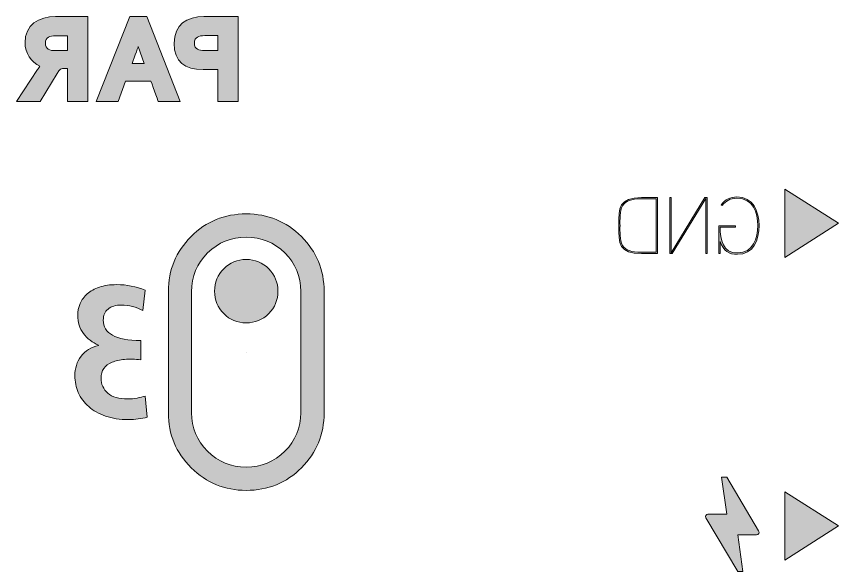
# Model space of a CAD drawing. Header units: centimetres. Extents: x 0.09 to 3.73, y -8.23 to -2.14.
# Drawn here: x 2.696 to 3.733, y -4.903 to -4.203 of the extents above; entities that cross this region are included whole.
import ezdxf

# ---------------------------------------------------------------- set-up
doc = ezdxf.new("R2010")
doc.units = ezdxf.units.CM
doc.header["$MEASUREMENT"] = 0
doc.layers.add('Camada 1', color=7, linetype='Continuous', lineweight=0)

# ---------------------------------------------------------------- blocks, each defined once
blk = doc.blocks.new('Block_12')
at = {"layer": 'Camada 1', "true_color": 0x010101, "transparency": 33554687}
h = blk.add_hatch(color=18, dxfattribs=at)
h.dxf.hatch_style = 2
edge = h.paths.add_edge_path()
edge.add_spline(control_points=[(2.9862, -4.6264), (2.9862, -4.6264), (2.9862, -4.6264), (2.9862, -4.6264), (2.9862, -4.6264), (2.9862, -4.6264), (2.9862, -4.6264), (2.9862, -4.6264), (2.9862, -4.6264), (2.9862, -4.6264), (2.9862, -4.6264), (2.9862, -4.6264), (2.9862, -4.6264), (2.9862, -4.6264), (2.9862, -4.6264), (2.9862, -4.6264), (2.9862, -4.6264), (2.9862, -4.6264), (2.9862, -4.6264), (2.9862, -4.6264), (2.9862, -4.6264), (2.9862, -4.6264), (2.9862, -4.6264), (2.9862, -4.6264), (2.9862, -4.6264)], knot_values=[0, 0, 0, 0, 1, 1, 1, 2, 2, 2, 3, 3, 3, 4, 4, 4, 5, 5, 5, 6, 6, 6, 7, 7, 7, 8, 8, 8, 8], degree=3, periodic=0)
edge = h.paths.add_edge_path()
edge.add_spline(control_points=[(2.9579, -4.5779), (2.9656, -4.5856), (2.9751, -4.5895), (2.9862, -4.5895), (2.9974, -4.5895), (3.0069, -4.5856), (3.0146, -4.5779), (3.0223, -4.5702), (3.0262, -4.5607), (3.0262, -4.5495), (3.0262, -4.5386), (3.0223, -4.5292), (3.0146, -4.5214), (3.0069, -4.5135), (2.9974, -4.5096), (2.9862, -4.5096), (2.9751, -4.5096), (2.9656, -4.5135), (2.9579, -4.5212), (2.9502, -4.5289), (2.9463, -4.5384), (2.9463, -4.5495), (2.9463, -4.5607), (2.9502, -4.5702), (2.9579, -4.5779)], knot_values=[0, 0, 0, 0, 1, 1, 1, 2, 2, 2, 3, 3, 3, 4, 4, 4, 5, 5, 5, 6, 6, 6, 7, 7, 7, 8, 8, 8, 8], degree=3, periodic=0)
edge = h.paths.add_edge_path()
edge.add_spline(control_points=[(2.9174, -4.7029), (2.9174, -4.7217), (2.924, -4.7378), (2.9373, -4.7512), (2.9507, -4.7647), (2.967, -4.7714), (2.9862, -4.7714), (3.0053, -4.7714), (3.0215, -4.7647), (3.035, -4.7512), (3.0484, -4.7378), (3.0551, -4.7217), (3.0551, -4.7029), (3.0551, -4.7029), (3.0551, -4.5499), (3.0551, -4.5499), (3.0551, -4.5309), (3.0484, -4.5147), (3.035, -4.5014), (3.0215, -4.4881), (3.0053, -4.4814), (2.9862, -4.4814), (2.9672, -4.4814), (2.951, -4.4881), (2.9375, -4.5014), (2.9241, -4.5147), (2.9174, -4.531), (2.9174, -4.5503), (2.9174, -4.5503), (2.9174, -4.7029), (2.9174, -4.7029)], knot_values=[0, 0, 0, 0, 1, 1, 1, 2, 2, 2, 3, 3, 3, 4, 4, 4, 5, 5, 5, 6, 6, 6, 7, 7, 7, 8, 8, 8, 9, 9, 9, 10, 10, 10, 10], degree=3, periodic=0)
edge = h.paths.add_edge_path()
edge.add_spline(control_points=[(2.8881, -4.5499), (2.8881, -4.5228), (2.8976, -4.4997), (2.9166, -4.4807), (2.9356, -4.4616), (2.9588, -4.4521), (2.9862, -4.4521), (3.0134, -4.4521), (3.0365, -4.4616), (3.0557, -4.4807), (3.0749, -4.4997), (3.0844, -4.5228), (3.0844, -4.5499), (3.0844, -4.5499), (3.0844, -4.7029), (3.0844, -4.7029), (3.0844, -4.7301), (3.0749, -4.7531), (3.0559, -4.7722), (3.0369, -4.7912), (3.0136, -4.8007), (2.9862, -4.8007), (2.9591, -4.8007), (2.936, -4.7912), (2.9168, -4.7722), (2.8976, -4.7531), (2.8881, -4.7301), (2.8881, -4.7029), (2.8881, -4.7029), (2.8881, -4.5499), (2.8881, -4.5499)], knot_values=[0, 0, 0, 0, 1, 1, 1, 2, 2, 2, 3, 3, 3, 4, 4, 4, 5, 5, 5, 6, 6, 6, 7, 7, 7, 8, 8, 8, 9, 9, 9, 10, 10, 10, 10], degree=3, periodic=0)
at = {"layer": 'Camada 1', "true_color": 0x1d1d1b, "transparency": 33554687}
h = blk.add_hatch(color=250, dxfattribs=at)
h.dxf.hatch_style = 2
edge = h.paths.add_edge_path()
edge.add_spline(control_points=[(2.7779, -4.6317), (2.7831, -4.6247), (2.7905, -4.6201), (2.8, -4.618), (2.8, -4.618), (2.8, -4.6178), (2.8, -4.6178), (2.7922, -4.6143), (2.7859, -4.6093), (2.781, -4.6028), (2.7761, -4.5963), (2.7737, -4.5888), (2.7737, -4.5802), (2.7737, -4.5749), (2.7747, -4.5699), (2.7767, -4.5652), (2.7787, -4.5605), (2.7817, -4.5564), (2.7858, -4.5528), (2.7899, -4.5493), (2.795, -4.5465), (2.8011, -4.5445), (2.8072, -4.5424), (2.8145, -4.5413), (2.8228, -4.5413), (2.8354, -4.5413), (2.8474, -4.5437), (2.8589, -4.5484), (2.8589, -4.5484), (2.856, -4.5741), (2.856, -4.5741), (2.8519, -4.5719), (2.8475, -4.5701), (2.8429, -4.5689), (2.8382, -4.5676), (2.8336, -4.567), (2.829, -4.567), (2.8216, -4.567), (2.816, -4.5687), (2.812, -4.5721), (2.808, -4.5755), (2.806, -4.5802), (2.806, -4.5861), (2.806, -4.5944), (2.8099, -4.6008), (2.8176, -4.6052), (2.8254, -4.6097), (2.8372, -4.6119), (2.8531, -4.6117), (2.8531, -4.6117), (2.8531, -4.6361), (2.8531, -4.6361), (2.8458, -4.6353), (2.8391, -4.6351), (2.8329, -4.6356), (2.8268, -4.6361), (2.8215, -4.6373), (2.817, -4.6391), (2.8125, -4.6409), (2.8091, -4.6435), (2.8067, -4.6469), (2.8043, -4.6502), (2.8031, -4.6544), (2.8031, -4.6593), (2.8031, -4.667), (2.806, -4.6732), (2.8117, -4.6781), (2.8175, -4.683), (2.8258, -4.6854), (2.8366, -4.6854), (2.8408, -4.6854), (2.8448, -4.6851), (2.8486, -4.6843), (2.8524, -4.6836), (2.8558, -4.6828), (2.8587, -4.6818), (2.8587, -4.6818), (2.8613, -4.7086), (2.8613, -4.7086), (2.8578, -4.7094), (2.854, -4.7101), (2.85, -4.7106), (2.846, -4.7112), (2.842, -4.7115), (2.8378, -4.7115), (2.8268, -4.7115), (2.8171, -4.71), (2.8088, -4.707), (2.8004, -4.7041), (2.7933, -4.7001), (2.7876, -4.6951), (2.7818, -4.69), (2.7775, -4.6842), (2.7745, -4.6775), (2.7716, -4.6707), (2.7701, -4.6636), (2.7701, -4.6561), (2.7701, -4.6469), (2.7727, -4.6387), (2.7779, -4.6317)], knot_values=[0, 0, 0, 0, 1, 1, 1, 2, 2, 2, 3, 3, 3, 4, 4, 4, 5, 5, 5, 6, 6, 6, 7, 7, 7, 8, 8, 8, 9, 9, 9, 10, 10, 10, 11, 11, 11, 12, 12, 12, 13, 13, 13, 14, 14, 14, 15, 15, 15, 16, 16, 16, 17, 17, 17, 18, 18, 18, 19, 19, 19, 20, 20, 20, 21, 21, 21, 22, 22, 22, 23, 23, 23, 24, 24, 24, 25, 25, 25, 26, 26, 26, 27, 27, 27, 28, 28, 28, 29, 29, 29, 30, 30, 30, 31, 31, 31, 32, 32, 32, 33, 33, 33, 33], degree=3, periodic=0)
at = {"layer": 'Camada 1'}
for points, knots in [([(2.8881, -4.5499), (2.8881, -4.5228), (2.8976, -4.4997), (2.9166, -4.4807), (2.9356, -4.4616), (2.9588, -4.4521), (2.9862, -4.4521), (3.0134, -4.4521), (3.0365, -4.4616), (3.0557, -4.4807), (3.0749, -4.4997), (3.0844, -4.5228), (3.0844, -4.5499), (3.0844, -4.5499), (3.0844, -4.7029), (3.0844, -4.7029), (3.0844, -4.7301), (3.0749, -4.7531), (3.0559, -4.7722), (3.0369, -4.7912), (3.0136, -4.8007), (2.9862, -4.8007), (2.9591, -4.8007), (2.936, -4.7912), (2.9168, -4.7722), (2.8976, -4.7531), (2.8881, -4.7301), (2.8881, -4.7029), (2.8881, -4.7029), (2.8881, -4.5499), (2.8881, -4.5499)], [0, 0, 0, 0, 1, 1, 1, 2, 2, 2, 3, 3, 3, 4, 4, 4, 5, 5, 5, 6, 6, 6, 7, 7, 7, 8, 8, 8, 9, 9, 9, 10, 10, 10, 10]), ([(2.9174, -4.7029), (2.9174, -4.7217), (2.924, -4.7378), (2.9373, -4.7512), (2.9507, -4.7647), (2.967, -4.7714), (2.9862, -4.7714), (3.0053, -4.7714), (3.0215, -4.7647), (3.035, -4.7512), (3.0484, -4.7378), (3.0551, -4.7217), (3.0551, -4.7029), (3.0551, -4.7029), (3.0551, -4.5499), (3.0551, -4.5499), (3.0551, -4.5309), (3.0484, -4.5147), (3.035, -4.5014), (3.0215, -4.4881), (3.0053, -4.4814), (2.9862, -4.4814), (2.9672, -4.4814), (2.951, -4.4881), (2.9375, -4.5014), (2.9241, -4.5147), (2.9174, -4.531), (2.9174, -4.5503), (2.9174, -4.5503), (2.9174, -4.7029), (2.9174, -4.7029)], [0, 0, 0, 0, 1, 1, 1, 2, 2, 2, 3, 3, 3, 4, 4, 4, 5, 5, 5, 6, 6, 6, 7, 7, 7, 8, 8, 8, 9, 9, 9, 10, 10, 10, 10]), ([(2.9579, -4.5779), (2.9656, -4.5856), (2.9751, -4.5895), (2.9862, -4.5895), (2.9974, -4.5895), (3.0069, -4.5856), (3.0146, -4.5779), (3.0223, -4.5702), (3.0262, -4.5607), (3.0262, -4.5495), (3.0262, -4.5386), (3.0223, -4.5292), (3.0146, -4.5214), (3.0069, -4.5135), (2.9974, -4.5096), (2.9862, -4.5096), (2.9751, -4.5096), (2.9656, -4.5135), (2.9579, -4.5212), (2.9502, -4.5289), (2.9463, -4.5384), (2.9463, -4.5495), (2.9463, -4.5607), (2.9502, -4.5702), (2.9579, -4.5779)], [0, 0, 0, 0, 1, 1, 1, 2, 2, 2, 3, 3, 3, 4, 4, 4, 5, 5, 5, 6, 6, 6, 7, 7, 7, 8, 8, 8, 8]), ([(2.7779, -4.6317), (2.7831, -4.6247), (2.7905, -4.6201), (2.8, -4.618), (2.8, -4.618), (2.8, -4.6178), (2.8, -4.6178), (2.7922, -4.6143), (2.7859, -4.6093), (2.781, -4.6028), (2.7761, -4.5963), (2.7737, -4.5888), (2.7737, -4.5802), (2.7737, -4.5749), (2.7747, -4.5699), (2.7767, -4.5652), (2.7787, -4.5605), (2.7817, -4.5564), (2.7858, -4.5528), (2.7899, -4.5493), (2.795, -4.5465), (2.8011, -4.5445), (2.8072, -4.5424), (2.8145, -4.5413), (2.8228, -4.5413), (2.8354, -4.5413), (2.8474, -4.5437), (2.8589, -4.5484), (2.8589, -4.5484), (2.856, -4.5741), (2.856, -4.5741), (2.8519, -4.5719), (2.8475, -4.5701), (2.8429, -4.5689), (2.8382, -4.5676), (2.8336, -4.567), (2.829, -4.567), (2.8216, -4.567), (2.816, -4.5687), (2.812, -4.5721), (2.808, -4.5755), (2.806, -4.5802), (2.806, -4.5861), (2.806, -4.5944), (2.8099, -4.6008), (2.8176, -4.6052), (2.8254, -4.6097), (2.8372, -4.6119), (2.8531, -4.6117), (2.8531, -4.6117), (2.8531, -4.6361), (2.8531, -4.6361), (2.8458, -4.6353), (2.8391, -4.6351), (2.8329, -4.6356), (2.8268, -4.6361), (2.8215, -4.6373), (2.817, -4.6391), (2.8125, -4.6409), (2.8091, -4.6435), (2.8067, -4.6469), (2.8043, -4.6502), (2.8031, -4.6544), (2.8031, -4.6593), (2.8031, -4.667), (2.806, -4.6732), (2.8117, -4.6781), (2.8175, -4.683), (2.8258, -4.6854), (2.8366, -4.6854), (2.8408, -4.6854), (2.8448, -4.6851), (2.8486, -4.6843), (2.8524, -4.6836), (2.8558, -4.6828), (2.8587, -4.6818), (2.8587, -4.6818), (2.8613, -4.7086), (2.8613, -4.7086), (2.8578, -4.7094), (2.854, -4.7101), (2.85, -4.7106), (2.846, -4.7112), (2.842, -4.7115), (2.8378, -4.7115), (2.8268, -4.7115), (2.8171, -4.71), (2.8088, -4.707), (2.8004, -4.7041), (2.7933, -4.7001), (2.7876, -4.6951), (2.7818, -4.69), (2.7775, -4.6842), (2.7745, -4.6775), (2.7716, -4.6707), (2.7701, -4.6636), (2.7701, -4.6561), (2.7701, -4.6469), (2.7727, -4.6387), (2.7779, -4.6317)], [0, 0, 0, 0, 1, 1, 1, 2, 2, 2, 3, 3, 3, 4, 4, 4, 5, 5, 5, 6, 6, 6, 7, 7, 7, 8, 8, 8, 9, 9, 9, 10, 10, 10, 11, 11, 11, 12, 12, 12, 13, 13, 13, 14, 14, 14, 15, 15, 15, 16, 16, 16, 17, 17, 17, 18, 18, 18, 19, 19, 19, 20, 20, 20, 21, 21, 21, 22, 22, 22, 23, 23, 23, 24, 24, 24, 25, 25, 25, 26, 26, 26, 27, 27, 27, 28, 28, 28, 29, 29, 29, 30, 30, 30, 31, 31, 31, 32, 32, 32, 33, 33, 33, 33]), ([(2.9862, -4.6264), (2.9862, -4.6264), (2.9862, -4.6264), (2.9862, -4.6264), (2.9862, -4.6264), (2.9862, -4.6264), (2.9862, -4.6264), (2.9862, -4.6264), (2.9862, -4.6264), (2.9862, -4.6264), (2.9862, -4.6264), (2.9862, -4.6264), (2.9862, -4.6264), (2.9862, -4.6264), (2.9862, -4.6264), (2.9862, -4.6264), (2.9862, -4.6264), (2.9862, -4.6264), (2.9862, -4.6264), (2.9862, -4.6264), (2.9862, -4.6264), (2.9862, -4.6264), (2.9862, -4.6264), (2.9862, -4.6264), (2.9862, -4.6264)], [0, 0, 0, 0, 1, 1, 1, 2, 2, 2, 3, 3, 3, 4, 4, 4, 5, 5, 5, 6, 6, 6, 7, 7, 7, 8, 8, 8, 8])]:
    blk.add_open_spline(points, degree=3, knots=knots, dxfattribs=at)
blk = doc.blocks.new('Block_13')
at = {"layer": 'Camada 1', "true_color": 0x1d1d1b, "transparency": 33554687}
h = blk.add_hatch(color=250, dxfattribs=at)
h.dxf.hatch_style = 2
edge = h.paths.add_edge_path()
edge.add_spline(control_points=[(3.4575, -4.4669), (3.4575, -4.4737), (3.4569, -4.4853), (3.4608, -4.4919), (3.4645, -4.4979), (3.4715, -4.5005), (3.4848, -4.5005), (3.4848, -4.5005), (3.5032, -4.5005), (3.5032, -4.5005), (3.5032, -4.5005), (3.5032, -4.4332), (3.5032, -4.4332), (3.5032, -4.4332), (3.4848, -4.4332), (3.4848, -4.4332), (3.4715, -4.4332), (3.4645, -4.4358), (3.4608, -4.4418), (3.4569, -4.4485), (3.4575, -4.4601), (3.4575, -4.4669)], knot_values=[0, 0, 0, 0, 1, 1, 1, 2, 2, 2, 3, 3, 3, 4, 4, 4, 5, 5, 5, 6, 6, 6, 7, 7, 7, 7], degree=3, periodic=0)
edge = h.paths.add_edge_path()
edge.add_spline(control_points=[(3.4559, -4.4669), (3.4559, -4.4442), (3.4562, -4.4316), (3.4845, -4.4316), (3.4845, -4.4316), (3.5048, -4.4316), (3.5048, -4.4316), (3.5048, -4.4316), (3.5048, -4.5022), (3.5048, -4.5022), (3.5048, -4.5022), (3.4845, -4.5022), (3.4845, -4.5022), (3.4562, -4.5022), (3.4559, -4.4895), (3.4559, -4.4669)], knot_values=[0, 0, 0, 0, 1, 1, 1, 2, 2, 2, 3, 3, 3, 4, 4, 4, 5, 5, 5, 5], degree=3, periodic=0)
h = blk.add_hatch(color=250, dxfattribs=at)
h.dxf.hatch_style = 2
edge = h.paths.add_edge_path()
edge.add_spline(control_points=[(3.5203, -4.4316), (3.5203, -4.4316), (3.5219, -4.4316), (3.5219, -4.4316), (3.5219, -4.4316), (3.5219, -4.5011), (3.5219, -4.5011), (3.5219, -4.5011), (3.5643, -4.4316), (3.5643, -4.4316), (3.5643, -4.4316), (3.5674, -4.4316), (3.5674, -4.4316), (3.5674, -4.4316), (3.5674, -4.5022), (3.5674, -4.5022), (3.5674, -4.5022), (3.5657, -4.5022), (3.5657, -4.5022), (3.5657, -4.5022), (3.5657, -4.4327), (3.5657, -4.4327), (3.5657, -4.4327), (3.5232, -4.5022), (3.5232, -4.5022), (3.5232, -4.5022), (3.5203, -4.5022), (3.5203, -4.5022), (3.5203, -4.5022), (3.5203, -4.4316), (3.5203, -4.4316)], knot_values=[0, 0, 0, 0, 1, 1, 1, 2, 2, 2, 3, 3, 3, 4, 4, 4, 5, 5, 5, 6, 6, 6, 7, 7, 7, 8, 8, 8, 9, 9, 9, 10, 10, 10, 10], degree=3, periodic=0)
h = blk.add_hatch(color=250, dxfattribs=at)
h.dxf.hatch_style = 2
edge = h.paths.add_edge_path()
edge.add_spline(control_points=[(3.6033, -4.467), (3.6033, -4.467), (3.6033, -4.4688), (3.6033, -4.4688), (3.6033, -4.4688), (3.5837, -4.4688), (3.5837, -4.4688), (3.5837, -4.4849), (3.5874, -4.5014), (3.6055, -4.5014), (3.6259, -4.5014), (3.6312, -4.4826), (3.6312, -4.4669), (3.6312, -4.4507), (3.6258, -4.4324), (3.605, -4.4324), (3.5963, -4.4324), (3.5913, -4.4356), (3.5862, -4.4414), (3.5862, -4.4414), (3.5849, -4.4405), (3.5849, -4.4405), (3.5905, -4.434), (3.596, -4.4307), (3.605, -4.4307), (3.6253, -4.4307), (3.6328, -4.4486), (3.6328, -4.4669), (3.6328, -4.4851), (3.626, -4.5031), (3.6055, -4.5031), (3.5949, -4.5031), (3.5878, -4.4991), (3.5838, -4.4868), (3.5838, -4.4868), (3.5838, -4.5022), (3.5838, -4.5022), (3.5838, -4.5022), (3.5819, -4.5022), (3.5819, -4.5022), (3.5819, -4.5022), (3.5819, -4.467), (3.5819, -4.467), (3.5819, -4.467), (3.6033, -4.467), (3.6033, -4.467)], knot_values=[0, 0, 0, 0, 1, 1, 1, 2, 2, 2, 3, 3, 3, 4, 4, 4, 5, 5, 5, 6, 6, 6, 7, 7, 7, 8, 8, 8, 9, 9, 9, 10, 10, 10, 11, 11, 11, 12, 12, 12, 13, 13, 13, 14, 14, 14, 15, 15, 15, 15], degree=3, periodic=0)
at = {"layer": 'Camada 1'}
for points, knots in [([(3.4559, -4.4669), (3.4559, -4.4442), (3.4562, -4.4316), (3.4845, -4.4316), (3.4845, -4.4316), (3.5048, -4.4316), (3.5048, -4.4316), (3.5048, -4.4316), (3.5048, -4.5022), (3.5048, -4.5022), (3.5048, -4.5022), (3.4845, -4.5022), (3.4845, -4.5022), (3.4562, -4.5022), (3.4559, -4.4895), (3.4559, -4.4669)], [0, 0, 0, 0, 1, 1, 1, 2, 2, 2, 3, 3, 3, 4, 4, 4, 5, 5, 5, 5]), ([(3.4575, -4.4669), (3.4575, -4.4737), (3.4569, -4.4853), (3.4608, -4.4919), (3.4645, -4.4979), (3.4715, -4.5005), (3.4848, -4.5005), (3.4848, -4.5005), (3.5032, -4.5005), (3.5032, -4.5005), (3.5032, -4.5005), (3.5032, -4.4332), (3.5032, -4.4332), (3.5032, -4.4332), (3.4848, -4.4332), (3.4848, -4.4332), (3.4715, -4.4332), (3.4645, -4.4358), (3.4608, -4.4418), (3.4569, -4.4485), (3.4575, -4.4601), (3.4575, -4.4669)], [0, 0, 0, 0, 1, 1, 1, 2, 2, 2, 3, 3, 3, 4, 4, 4, 5, 5, 5, 6, 6, 6, 7, 7, 7, 7]), ([(3.5203, -4.4316), (3.5203, -4.4316), (3.5219, -4.4316), (3.5219, -4.4316), (3.5219, -4.4316), (3.5219, -4.5011), (3.5219, -4.5011), (3.5219, -4.5011), (3.5643, -4.4316), (3.5643, -4.4316), (3.5643, -4.4316), (3.5674, -4.4316), (3.5674, -4.4316), (3.5674, -4.4316), (3.5674, -4.5022), (3.5674, -4.5022), (3.5674, -4.5022), (3.5657, -4.5022), (3.5657, -4.5022), (3.5657, -4.5022), (3.5657, -4.4327), (3.5657, -4.4327), (3.5657, -4.4327), (3.5232, -4.5022), (3.5232, -4.5022), (3.5232, -4.5022), (3.5203, -4.5022), (3.5203, -4.5022), (3.5203, -4.5022), (3.5203, -4.4316), (3.5203, -4.4316)], [0, 0, 0, 0, 1, 1, 1, 2, 2, 2, 3, 3, 3, 4, 4, 4, 5, 5, 5, 6, 6, 6, 7, 7, 7, 8, 8, 8, 9, 9, 9, 10, 10, 10, 10]), ([(3.6033, -4.467), (3.6033, -4.467), (3.6033, -4.4688), (3.6033, -4.4688), (3.6033, -4.4688), (3.5837, -4.4688), (3.5837, -4.4688), (3.5837, -4.4849), (3.5874, -4.5014), (3.6055, -4.5014), (3.6259, -4.5014), (3.6312, -4.4826), (3.6312, -4.4669), (3.6312, -4.4507), (3.6258, -4.4324), (3.605, -4.4324), (3.5963, -4.4324), (3.5913, -4.4356), (3.5862, -4.4414), (3.5862, -4.4414), (3.5849, -4.4405), (3.5849, -4.4405), (3.5905, -4.434), (3.596, -4.4307), (3.605, -4.4307), (3.6253, -4.4307), (3.6328, -4.4486), (3.6328, -4.4669), (3.6328, -4.4851), (3.626, -4.5031), (3.6055, -4.5031), (3.5949, -4.5031), (3.5878, -4.4991), (3.5838, -4.4868), (3.5838, -4.4868), (3.5838, -4.5022), (3.5838, -4.5022), (3.5838, -4.5022), (3.5819, -4.5022), (3.5819, -4.5022), (3.5819, -4.5022), (3.5819, -4.467), (3.5819, -4.467), (3.5819, -4.467), (3.6033, -4.467), (3.6033, -4.467)], [0, 0, 0, 0, 1, 1, 1, 2, 2, 2, 3, 3, 3, 4, 4, 4, 5, 5, 5, 6, 6, 6, 7, 7, 7, 8, 8, 8, 9, 9, 9, 10, 10, 10, 11, 11, 11, 12, 12, 12, 13, 13, 13, 14, 14, 14, 15, 15, 15, 15])]:
    blk.add_open_spline(points, degree=3, knots=knots, dxfattribs=at)
blk = doc.blocks.new('Block_18')
at = {"layer": 'Camada 1', "true_color": 0x1d1d1b, "transparency": 33554687}
h = blk.add_hatch(color=250, dxfattribs=at)
h.dxf.hatch_style = 2
edge = h.paths.add_edge_path()
edge.add_spline(control_points=[(2.7329, -4.2368), (2.7329, -4.2449), (2.7385, -4.2463), (2.7458, -4.2463), (2.7458, -4.2463), (2.761, -4.2463), (2.761, -4.2463), (2.761, -4.2463), (2.761, -4.2277), (2.761, -4.2277), (2.761, -4.2277), (2.7458, -4.2277), (2.7458, -4.2277), (2.7389, -4.2277), (2.7329, -4.229), (2.7329, -4.2368)], knot_values=[0, 0, 0, 0, 1, 1, 1, 2, 2, 2, 3, 3, 3, 4, 4, 4, 5, 5, 5, 5], degree=3, periodic=0)
edge = h.paths.add_edge_path()
edge.add_spline(control_points=[(2.7073, -4.2366), (2.7073, -4.2136), (2.7245, -4.2032), (2.7458, -4.2032), (2.7458, -4.2032), (2.7865, -4.2032), (2.7865, -4.2032), (2.7865, -4.2032), (2.7865, -4.3103), (2.7865, -4.3103), (2.7865, -4.3103), (2.761, -4.3103), (2.761, -4.3103), (2.761, -4.3103), (2.761, -4.2687), (2.761, -4.2687), (2.761, -4.2687), (2.7586, -4.2687), (2.7586, -4.2687), (2.752, -4.2687), (2.7512, -4.2694), (2.7478, -4.275), (2.7478, -4.275), (2.7262, -4.3103), (2.7262, -4.3103), (2.7262, -4.3103), (2.6965, -4.3103), (2.6965, -4.3103), (2.6965, -4.3103), (2.723, -4.2702), (2.723, -4.2702), (2.7241, -4.269), (2.7254, -4.2667), (2.7261, -4.2658), (2.7152, -4.261), (2.7073, -4.2492), (2.7073, -4.2366)], knot_values=[0, 0, 0, 0, 1, 1, 1, 2, 2, 2, 3, 3, 3, 4, 4, 4, 5, 5, 5, 6, 6, 6, 7, 7, 7, 8, 8, 8, 9, 9, 9, 10, 10, 10, 11, 11, 11, 12, 12, 12, 12], degree=3, periodic=0)
h = blk.add_hatch(color=250, dxfattribs=at)
h.dxf.hatch_style = 2
edge = h.paths.add_edge_path()
edge.add_spline(control_points=[(2.8576, -4.2624), (2.8576, -4.2624), (2.8501, -4.2409), (2.8501, -4.2409), (2.85, -4.2414), (2.8426, -4.2619), (2.8425, -4.2624), (2.8425, -4.2624), (2.8576, -4.2624), (2.8576, -4.2624)], knot_values=[0, 0, 0, 0, 1, 1, 1, 2, 2, 2, 3, 3, 3, 3], degree=3, periodic=0)
edge = h.paths.add_edge_path()
edge.add_spline(control_points=[(2.8395, -4.2032), (2.8395, -4.2032), (2.8609, -4.2032), (2.8609, -4.2032), (2.8609, -4.2032), (2.9029, -4.3103), (2.9029, -4.3103), (2.9029, -4.3103), (2.8753, -4.3103), (2.8753, -4.3103), (2.8753, -4.3101), (2.8661, -4.2848), (2.8661, -4.2846), (2.8661, -4.2846), (2.834, -4.2846), (2.834, -4.2846), (2.834, -4.2846), (2.8248, -4.3103), (2.8248, -4.3103), (2.8248, -4.3103), (2.797, -4.3103), (2.797, -4.3103), (2.797, -4.3103), (2.8395, -4.2032), (2.8395, -4.2032)], knot_values=[0, 0, 0, 0, 1, 1, 1, 2, 2, 2, 3, 3, 3, 4, 4, 4, 5, 5, 5, 6, 6, 6, 7, 7, 7, 8, 8, 8, 8], degree=3, periodic=0)
h = blk.add_hatch(color=250, dxfattribs=at)
h.dxf.hatch_style = 2
edge = h.paths.add_edge_path()
edge.add_spline(control_points=[(2.9209, -4.2368), (2.9209, -4.245), (2.9265, -4.2461), (2.9338, -4.2461), (2.9338, -4.2461), (2.9505, -4.2461), (2.9505, -4.2461), (2.9505, -4.2461), (2.9505, -4.2274), (2.9505, -4.2274), (2.9505, -4.2274), (2.9338, -4.2274), (2.9338, -4.2274), (2.9266, -4.2274), (2.9209, -4.229), (2.9209, -4.2368)], knot_values=[0, 0, 0, 0, 1, 1, 1, 2, 2, 2, 3, 3, 3, 4, 4, 4, 5, 5, 5, 5], degree=3, periodic=0)
edge = h.paths.add_edge_path()
edge.add_spline(control_points=[(2.8953, -4.2368), (2.8953, -4.2136), (2.9111, -4.2032), (2.9329, -4.2032), (2.9329, -4.2032), (2.976, -4.2032), (2.976, -4.2032), (2.976, -4.2032), (2.976, -4.3103), (2.976, -4.3103), (2.976, -4.3103), (2.9505, -4.3103), (2.9505, -4.3103), (2.9505, -4.3103), (2.9505, -4.2702), (2.9505, -4.2702), (2.9505, -4.2702), (2.9318, -4.2702), (2.9318, -4.2702), (2.9088, -4.2702), (2.8953, -4.2609), (2.8953, -4.2368)], knot_values=[0, 0, 0, 0, 1, 1, 1, 2, 2, 2, 3, 3, 3, 4, 4, 4, 5, 5, 5, 6, 6, 6, 7, 7, 7, 7], degree=3, periodic=0)
at = {"layer": 'Camada 1'}
for points, knots in [([(2.7073, -4.2366), (2.7073, -4.2136), (2.7245, -4.2032), (2.7458, -4.2032), (2.7458, -4.2032), (2.7865, -4.2032), (2.7865, -4.2032), (2.7865, -4.2032), (2.7865, -4.3103), (2.7865, -4.3103), (2.7865, -4.3103), (2.761, -4.3103), (2.761, -4.3103), (2.761, -4.3103), (2.761, -4.2687), (2.761, -4.2687), (2.761, -4.2687), (2.7586, -4.2687), (2.7586, -4.2687), (2.752, -4.2687), (2.7512, -4.2694), (2.7478, -4.275), (2.7478, -4.275), (2.7262, -4.3103), (2.7262, -4.3103), (2.7262, -4.3103), (2.6965, -4.3103), (2.6965, -4.3103), (2.6965, -4.3103), (2.723, -4.2702), (2.723, -4.2702), (2.7241, -4.269), (2.7254, -4.2667), (2.7261, -4.2658), (2.7152, -4.261), (2.7073, -4.2492), (2.7073, -4.2366)], [0, 0, 0, 0, 1, 1, 1, 2, 2, 2, 3, 3, 3, 4, 4, 4, 5, 5, 5, 6, 6, 6, 7, 7, 7, 8, 8, 8, 9, 9, 9, 10, 10, 10, 11, 11, 11, 12, 12, 12, 12]), ([(2.8395, -4.2032), (2.8395, -4.2032), (2.8609, -4.2032), (2.8609, -4.2032), (2.8609, -4.2032), (2.9029, -4.3103), (2.9029, -4.3103), (2.9029, -4.3103), (2.8753, -4.3103), (2.8753, -4.3103), (2.8753, -4.3101), (2.8661, -4.2848), (2.8661, -4.2846), (2.8661, -4.2846), (2.834, -4.2846), (2.834, -4.2846), (2.834, -4.2846), (2.8248, -4.3103), (2.8248, -4.3103), (2.8248, -4.3103), (2.797, -4.3103), (2.797, -4.3103), (2.797, -4.3103), (2.8395, -4.2032), (2.8395, -4.2032)], [0, 0, 0, 0, 1, 1, 1, 2, 2, 2, 3, 3, 3, 4, 4, 4, 5, 5, 5, 6, 6, 6, 7, 7, 7, 8, 8, 8, 8]), ([(2.8953, -4.2368), (2.8953, -4.2136), (2.9111, -4.2032), (2.9329, -4.2032), (2.9329, -4.2032), (2.976, -4.2032), (2.976, -4.2032), (2.976, -4.2032), (2.976, -4.3103), (2.976, -4.3103), (2.976, -4.3103), (2.9505, -4.3103), (2.9505, -4.3103), (2.9505, -4.3103), (2.9505, -4.2702), (2.9505, -4.2702), (2.9505, -4.2702), (2.9318, -4.2702), (2.9318, -4.2702), (2.9088, -4.2702), (2.8953, -4.2609), (2.8953, -4.2368)], [0, 0, 0, 0, 1, 1, 1, 2, 2, 2, 3, 3, 3, 4, 4, 4, 5, 5, 5, 6, 6, 6, 7, 7, 7, 7]), ([(2.7329, -4.2368), (2.7329, -4.2449), (2.7385, -4.2463), (2.7458, -4.2463), (2.7458, -4.2463), (2.761, -4.2463), (2.761, -4.2463), (2.761, -4.2463), (2.761, -4.2277), (2.761, -4.2277), (2.761, -4.2277), (2.7458, -4.2277), (2.7458, -4.2277), (2.7389, -4.2277), (2.7329, -4.229), (2.7329, -4.2368)], [0, 0, 0, 0, 1, 1, 1, 2, 2, 2, 3, 3, 3, 4, 4, 4, 5, 5, 5, 5]), ([(2.9209, -4.2368), (2.9209, -4.245), (2.9265, -4.2461), (2.9338, -4.2461), (2.9338, -4.2461), (2.9505, -4.2461), (2.9505, -4.2461), (2.9505, -4.2461), (2.9505, -4.2274), (2.9505, -4.2274), (2.9505, -4.2274), (2.9338, -4.2274), (2.9338, -4.2274), (2.9266, -4.2274), (2.9209, -4.229), (2.9209, -4.2368)], [0, 0, 0, 0, 1, 1, 1, 2, 2, 2, 3, 3, 3, 4, 4, 4, 5, 5, 5, 5]), ([(2.8576, -4.2624), (2.8576, -4.2624), (2.8501, -4.2409), (2.8501, -4.2409), (2.85, -4.2414), (2.8426, -4.2619), (2.8425, -4.2624), (2.8425, -4.2624), (2.8576, -4.2624), (2.8576, -4.2624)], [0, 0, 0, 0, 1, 1, 1, 2, 2, 2, 3, 3, 3, 3])]:
    blk.add_open_spline(points, degree=3, knots=knots, dxfattribs=at)

msp = doc.modelspace()

# ---------------------------------------------------------------- hatches: boundary and pattern name
at = {"layer": 'Camada 1', "true_color": 0x010101, "transparency": 33554687}
h = msp.add_hatch(color=18, dxfattribs=at)
h.dxf.hatch_style = 2
edge = h.paths.add_edge_path()
edge.add_spline(control_points=[(3.7331, -4.4639), (3.7331, -4.4639), (3.6654, -4.4209), (3.6654, -4.4209), (3.6654, -4.4209), (3.6654, -4.5069), (3.6654, -4.5069), (3.6654, -4.5069), (3.7331, -4.4639), (3.7331, -4.4639)], knot_values=[0, 0, 0, 0, 1, 1, 1, 2, 2, 2, 3, 3, 3, 3], degree=3, periodic=0)
h = msp.add_hatch(color=18, dxfattribs=at)
h.dxf.hatch_style = 2
edge = h.paths.add_edge_path()
edge.add_spline(control_points=[(3.6125, -4.903), (3.6125, -4.903), (3.6059, -4.8566), (3.6059, -4.8566), (3.6059, -4.8566), (3.6298, -4.8566), (3.6298, -4.8566), (3.6311, -4.8566), (3.632, -4.856), (3.6327, -4.8549), (3.6333, -4.8538), (3.6332, -4.8528), (3.6323, -4.8519), (3.6323, -4.8519), (3.592, -4.7841), (3.592, -4.7841), (3.592, -4.7841), (3.5854, -4.7841), (3.5854, -4.7841), (3.5854, -4.7841), (3.592, -4.8306), (3.592, -4.8306), (3.592, -4.8306), (3.5682, -4.8306), (3.5682, -4.8306), (3.5673, -4.8306), (3.5665, -4.8311), (3.5657, -4.8322), (3.565, -4.8333), (3.5649, -4.8344), (3.5656, -4.8353), (3.5656, -4.8353), (3.6059, -4.903), (3.6059, -4.903), (3.6059, -4.903), (3.6125, -4.903), (3.6125, -4.903)], knot_values=[0, 0, 0, 0, 1, 1, 1, 2, 2, 2, 3, 3, 3, 4, 4, 4, 5, 5, 5, 6, 6, 6, 7, 7, 7, 8, 8, 8, 9, 9, 9, 10, 10, 10, 11, 11, 11, 12, 12, 12, 12], degree=3, periodic=0)
h = msp.add_hatch(color=18, dxfattribs=at)
h.dxf.hatch_style = 2
edge = h.paths.add_edge_path()
edge.add_spline(control_points=[(3.7331, -4.8456), (3.7331, -4.8456), (3.6654, -4.8026), (3.6654, -4.8026), (3.6654, -4.8026), (3.6654, -4.8886), (3.6654, -4.8886), (3.6654, -4.8886), (3.7331, -4.8456), (3.7331, -4.8456)], knot_values=[0, 0, 0, 0, 1, 1, 1, 2, 2, 2, 3, 3, 3, 3], degree=3, periodic=0)

# ---------------------------------------------------------------- linework, layer by layer
at = {"layer": 'Camada 1'}
for points, knots in [([(3.7331, -4.4639), (3.7331, -4.4639), (3.6654, -4.4209), (3.6654, -4.4209), (3.6654, -4.4209), (3.6654, -4.5069), (3.6654, -4.5069), (3.6654, -4.5069), (3.7331, -4.4639), (3.7331, -4.4639)], [0, 0, 0, 0, 1, 1, 1, 2, 2, 2, 3, 3, 3, 3]), ([(3.6125, -4.903), (3.6125, -4.903), (3.6059, -4.8566), (3.6059, -4.8566), (3.6059, -4.8566), (3.6298, -4.8566), (3.6298, -4.8566), (3.6311, -4.8566), (3.632, -4.856), (3.6327, -4.8549), (3.6333, -4.8538), (3.6332, -4.8528), (3.6323, -4.8519), (3.6323, -4.8519), (3.592, -4.7841), (3.592, -4.7841), (3.592, -4.7841), (3.5854, -4.7841), (3.5854, -4.7841), (3.5854, -4.7841), (3.592, -4.8306), (3.592, -4.8306), (3.592, -4.8306), (3.5682, -4.8306), (3.5682, -4.8306), (3.5673, -4.8306), (3.5665, -4.8311), (3.5657, -4.8322), (3.565, -4.8333), (3.5649, -4.8344), (3.5656, -4.8353), (3.5656, -4.8353), (3.6059, -4.903), (3.6059, -4.903), (3.6059, -4.903), (3.6125, -4.903), (3.6125, -4.903)], [0, 0, 0, 0, 1, 1, 1, 2, 2, 2, 3, 3, 3, 4, 4, 4, 5, 5, 5, 6, 6, 6, 7, 7, 7, 8, 8, 8, 9, 9, 9, 10, 10, 10, 11, 11, 11, 12, 12, 12, 12]), ([(3.7331, -4.8456), (3.7331, -4.8456), (3.6654, -4.8026), (3.6654, -4.8026), (3.6654, -4.8026), (3.6654, -4.8886), (3.6654, -4.8886), (3.6654, -4.8886), (3.7331, -4.8456), (3.7331, -4.8456)], [0, 0, 0, 0, 1, 1, 1, 2, 2, 2, 3, 3, 3, 3])]:
    msp.add_open_spline(points, degree=3, knots=knots, dxfattribs=at)

# ---------------------------------------------------------------- block references
for name in ['Block_18', 'Block_13', 'Block_12']:
    msp.add_blockref(name, (0, 0), dxfattribs=at)

doc.saveas('drawing.dxf')
